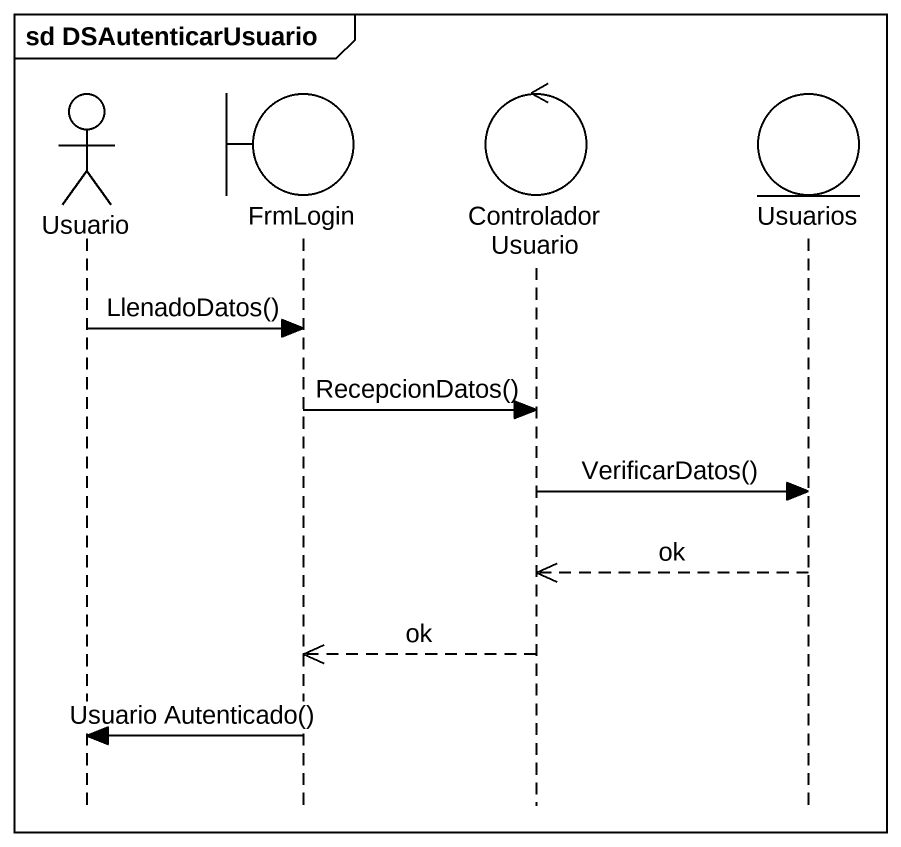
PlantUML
@startuml
mainframe sd DSAutenticarUsuario
hide footbox
actor Usuario
boundary FrmLogin
control ControladorUsuario
entity Usuarios

Usuario -> FrmLogin : LlenadoDatos()
FrmLogin -> ControladorUsuario : RecepcionDatos()
ControladorUsuario -> Usuarios : VerificarDatos()
Usuarios -->> ControladorUsuario : ok
ControladorUsuario -->> FrmLogin : ok
FrmLogin -> Usuario : Usuario Autenticado()
@enduml
